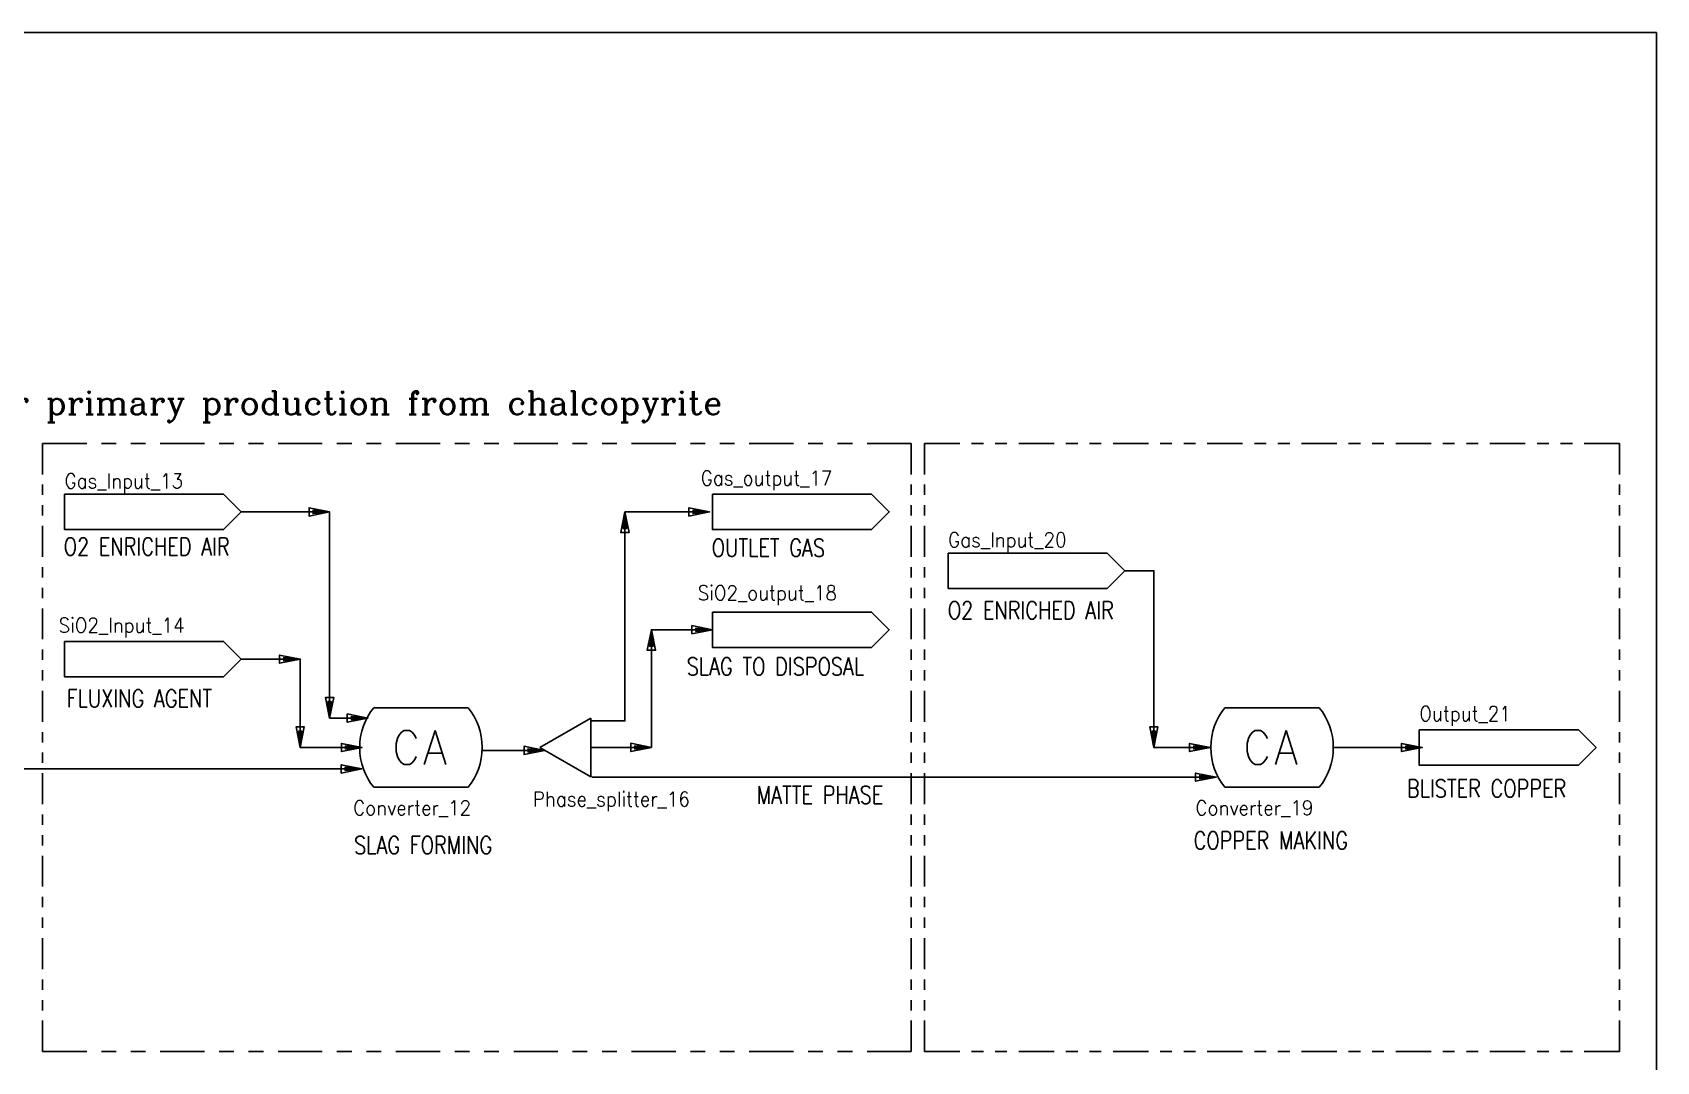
# Model space of a CAD drawing. Extents: x 0 to 420, y -1 to 296.
# Drawn here: x 144.6 to 420.3, y 121.7 to 296.4 of the extents above; entities that cross this region are included whole.
import ezdxf

# ---------------------------------------------------------------- set-up
doc = ezdxf.new("R2010")
doc.units = 0
doc.layers.get('0').update_dxf_attribs({"color": 15, "linetype": 'CONTINUOUS'})
doc.layers.add('SCD_DRAW', color=11, linetype='CONTINUOUS')
doc.styles.add('ROMANC', font='ROMANC')
doc.styles.add('ROMANS', font='ROMANS')
doc.styles.get("Standard").update_dxf_attribs({"font": 'STANDARD'})

# ---------------------------------------------------------------- blocks, each defined once
blk = doc.blocks.new('FD_FeederSink')
at = {"layer": 'SCD_DRAW', "linetype": 'CONTINUOUS', "extrusion": (0, 0, -1)}
blk.add_lwpolyline([(15, 3), (-12, 3), (-15, 0), (-12, -3), (15, -3)], close=True, dxfattribs=at)
at = {"layer": 'SCD_DRAW'}
blk.add_attdef('Tag', (0, -6.5), '', height=3, dxfattribs=at)
blk = doc.blocks.new('SH_Triangle1')
at = {"linetype": 'CONTINUOUS'}
for p, q in [((-10, -8.657783), (0.008554, 8.657783)), ((0.008554, 8.657783), (10, -8.657783)), ((-10, -8.657783), (10, -8.657783))]:
    blk.add_line(p, q, dxfattribs=at)
blk.add_attdef('Tag', (0, -13.657783), '', height=3)
blk = doc.blocks.new('EX_Box_DashLines')
at = {"linetype": 'CONTINUOUS'}
for p, q in [((-29.5, 26.5), (-29.5, 29.5)), ((-29.5, 29.5), (-26.5, 29.5)), ((-25.5, 29.5), (-24.5, 29.5)), ((-23.5, 29.5), (-22.5, 29.5)), ((-21.5, 29.5), (-18.5, 29.5)), ((-17.5, 29.5), (-16.5, 29.5)), ((-15.5, 29.5), (-14.5, 29.5)), ((-13.5, 29.5), (-10.5, 29.5)), ((-9.5, 29.5), (-8.5, 29.5)), ((-7.5, 29.5), (-6.5, 29.5)), ((-5.5, 29.5), (-2.5, 29.5)), ((-1.5, 29.5), (-0.5, 29.5)), ((0.5, 29.5), (1.5, 29.5)), ((2.5, 29.5), (5.5, 29.5)), ((6.5, 29.5), (7.5, 29.5)), ((8.5, 29.5), (9.5, 29.5)), ((10.5, 29.5), (13.5, 29.5)), ((14.5, 29.5), (15.5, 29.5)), ((16.5, 29.5), (17.5, 29.5)), ((18.5, 29.5), (21.5, 29.5)), ((22.5, 29.5), (23.5, 29.5)), ((24.5, 29.5), (25.5, 29.5)), ((26.5, 29.5), (29.5, 29.5)), ((29.5, 26.5), (29.5, 29.5)), ((-29.5, 24.5), (-29.5, 25.5)), ((29.5, 24.5), (29.5, 25.5)), ((-29.5, 22.5), (-29.5, 23.5)), ((29.5, 22.5), (29.5, 23.5)), ((-29.5, 18.5), (-29.5, 21.5)), ((29.5, 18.5), (29.5, 21.5)), ((-29.5, 16.5), (-29.5, 17.5)), ((29.5, 16.5), (29.5, 17.5)), ((-29.5, 14.5), (-29.5, 15.5)), ((29.5, 14.5), (29.5, 15.5)), ((-29.5, 10.5), (-29.5, 13.5)), ((29.5, 10.5), (29.5, 13.5)), ((-29.5, 8.5), (-29.5, 9.5)), ((29.5, 8.5), (29.5, 9.5)), ((-29.5, 6.5), (-29.5, 7.5)), ((29.5, 6.5), (29.5, 7.5)), ((-29.5, 2.5), (-29.5, 5.5)), ((29.5, 2.5), (29.5, 5.5)), ((-29.5, 0.5), (-29.5, 1.5)), ((29.5, 0.5), (29.5, 1.5)), ((-29.5, -1.5), (-29.5, -0.5)), ((29.5, -1.5), (29.5, -0.5)), ((-29.5, -5.5), (-29.5, -2.5)), ((29.5, -5.5), (29.5, -2.5)), ((-29.5, -7.5), (-29.5, -6.5)), ((29.5, -7.5), (29.5, -6.5)), ((-29.5, -9.5), (-29.5, -8.5)), ((29.5, -9.5), (29.5, -8.5)), ((-29.5, -13.5), (-29.5, -10.5)), ((29.5, -13.5), (29.5, -10.5)), ((-29.5, -15.5), (-29.5, -14.5)), ((29.5, -15.5), (29.5, -14.5)), ((-29.5, -17.5), (-29.5, -16.5)), ((29.5, -17.5), (29.5, -16.5)), ((-29.5, -21.5), (-29.5, -18.5)), ((29.5, -21.5), (29.5, -18.5)), ((-29.5, -23.5), (-29.5, -22.5)), ((29.5, -23.5), (29.5, -22.5)), ((-29.5, -25.5), (-29.5, -24.5)), ((29.5, -25.5), (29.5, -24.5)), ((-29.5, -29.5), (-29.5, -26.5)), ((29.5, -29.5), (29.5, -26.5)), ((-29.5, -29.5), (-26.5, -29.5)), ((-25.5, -29.5), (-24.5, -29.5)), ((-23.5, -29.5), (-22.5, -29.5)), ((-21.5, -29.5), (-18.5, -29.5)), ((-17.5, -29.5), (-16.5, -29.5)), ((-15.5, -29.5), (-14.5, -29.5)), ((-13.5, -29.5), (-10.5, -29.5)), ((-9.5, -29.5), (-8.5, -29.5)), ((-7.5, -29.5), (-6.5, -29.5)), ((-5.5, -29.5), (-2.5, -29.5)), ((-1.5, -29.5), (-0.5, -29.5)), ((0.5, -29.5), (1.5, -29.5)), ((2.5, -29.5), (5.5, -29.5)), ((6.5, -29.5), (7.5, -29.5)), ((8.5, -29.5), (9.5, -29.5)), ((10.5, -29.5), (13.5, -29.5)), ((14.5, -29.5), (15.5, -29.5)), ((16.5, -29.5), (17.5, -29.5)), ((18.5, -29.5), (21.5, -29.5)), ((22.5, -29.5), (23.5, -29.5)), ((24.5, -29.5), (25.5, -29.5)), ((26.5, -29.5), (29.5, -29.5))]:
    blk.add_line(p, q, dxfattribs=at)
blk.add_attdef('Tag', (0, -34.5), '', height=3)
blk = doc.blocks.new('FM_A3_Rectangle_Logo')
at = {"linetype": 'CONTINUOUS'}
for p, q in [((-0.226262, 296.396298), (420.273738, 296.396298)), ((420.273738, 296.396298), (415.273738, 296.396298)), ((420.273738, 291.396298), (420.273738, 296.396298)), ((420.273738, 291.396298), (420.273738, 296.396298)), ((420.273738, -0.603703), (420.273738, 292.58406))]:
    blk.add_line(p, q, dxfattribs=at)
blk = doc.blocks.new('TK_Reactor_TCE_CA')
at = {"linetype": 'CONTINUOUS'}
for p, q in [((-8, 5.6), (8, 5.6)), ((-2.857143, 2.4), (-3.314286, 2.171429)), ((-1.942857, 2.4), (-2.857143, 2.4)), ((-1.485714, 2.171429), (-1.942857, 2.4)), ((0.571429, -2.4), (2.4, 2.4)), ((2.4, 2.4), (4.228571, -2.4)), ((-4, 1.257143), (-4.228571, 0.571429)), ((-4.228571, 0.571429), (-4.228571, -0.571429)), ((-3.771429, 1.714286), (-4, 1.257143)), ((-3.314286, 2.171429), (-3.771429, 1.714286)), ((-1.028571, 1.714286), (-1.485714, 2.171429)), ((-0.8, 1.257143), (-1.028571, 1.714286)), ((-4.228571, -0.571429), (-4, -1.257143)), ((-4, -1.257143), (-3.771429, -1.714286)), ((-3.771429, -1.714286), (-3.314286, -2.171429)), ((-3.314286, -2.171429), (-2.857143, -2.4)), ((-1.942857, -2.4), (-1.485714, -2.171429)), ((-1.485714, -2.171429), (-1.028571, -1.714286)), ((-1.028571, -1.714286), (-0.8, -1.257143)), ((1.257143, -0.8), (3.542857, -0.8)), ((-2.857143, -2.4), (-1.942857, -2.4)), ((8, -5.6), (-8, -5.6))]:
    blk.add_line(p, q, dxfattribs=at)
at = {"linetype": 'CONTINUOUS', "extrusion": (0, 0, -1)}
for centre, start, end in [((2.666667, 0), 313.602819, 406.397181), ((-2.666667, 0), 133.602819, 226.397181)]:
    blk.add_arc(centre, 7.733333, start, end, dxfattribs=at)
blk.add_attdef('Tag', (0, -10.6), '', height=3)
blk = doc.blocks.new('LnkBlk__38')
at = {"layer": 'SCD_DRAW', "linetype": 'CONTINUOUS'}
blk.add_lwpolyline([(52.96, -0.13), (49.46, 0.57), (49.46, -0.83), (52.96, -0.13), (50.16, 0.15), (50.16, -0.41)], close=True, dxfattribs=at)
blk.add_polyline3d([(-52.7, -0.13, 0), (52.96, -0.13, 0)], dxfattribs=at)
at = {"layer": 'SCD_DRAW', "flags": 1}
blk.add_attdef('Tag', (0, 0), '', height=2.8, dxfattribs=at)
blk = doc.blocks.new('LnkBlk__39')
at = {"layer": 'SCD_DRAW', "linetype": 'CONTINUOUS', "extrusion": (0, 0, -1)}
blk.add_lwpolyline([(15, 17.5), (0, 17.5), (0, -17.5), (-6.5, -17.5)], dxfattribs=at)
at = {"layer": 'SCD_DRAW', "linetype": 'CONTINUOUS'}
for points in [[(0, 17.5), (-3.5, 18.2), (-3.5, 16.8), (0, 17.5), (-2.8, 17.78), (-2.8, 17.22)], [(0, -17.5), (0.7, -14), (-0.7, -14), (0, -17.5), (0.28, -14.7), (-0.28, -14.7)], [(6.5, -17.5), (3, -16.8), (3, -18.2), (6.5, -17.5), (3.7, -17.22), (3.7, -17.78)]]:
    blk.add_lwpolyline(points, close=True, dxfattribs=at)
at = {"layer": 'SCD_DRAW', "flags": 1}
blk.add_attdef('Tag', (0, 0), '', height=2.8, dxfattribs=at)
blk = doc.blocks.new('LnkBlk__40')
at = {"layer": 'SCD_DRAW', "linetype": 'CONTINUOUS', "extrusion": (0, 0, -1)}
blk.add_lwpolyline([(10, 7.5), (0, 7.5), (0, -7.5), (-10.5, -7.5)], dxfattribs=at)
at = {"layer": 'SCD_DRAW', "linetype": 'CONTINUOUS'}
for points in [[(0, 7.5), (-3.5, 8.2), (-3.5, 6.8), (0, 7.5), (-2.8, 7.78), (-2.8, 7.22)], [(0, -7.5), (0.7, -4), (-0.7, -4), (0, -7.5), (0.28, -4.7), (-0.28, -4.7)], [(10.5, -7.5), (7, -6.8), (7, -8.2), (10.5, -7.5), (7.7, -7.22), (7.7, -7.78)]]:
    blk.add_lwpolyline(points, close=True, dxfattribs=at)
at = {"layer": 'SCD_DRAW', "flags": 1}
blk.add_attdef('Tag', (0, 0), '', height=2.8, dxfattribs=at)
blk = doc.blocks.new('LnkBlk__41')
at = {"layer": 'SCD_DRAW', "linetype": 'CONTINUOUS'}
blk.add_lwpolyline([(5, 0), (1.5, 0.7), (1.5, -0.7), (5, 0), (2.2, 0.28), (2.2, -0.28)], close=True, dxfattribs=at)
blk.add_polyline3d([(-5.5, 0, 0), (5, 0, 0)], dxfattribs=at)
at = {"layer": 'SCD_DRAW', "flags": 1}
blk.add_attdef('Tag', (0, 0), '', height=2.8, dxfattribs=at)
blk = doc.blocks.new('LnkBlk__42')
at = {"layer": 'SCD_DRAW', "linetype": 'CONTINUOUS'}
blk.add_lwpolyline([(-5.77, -17.98), (0.13, -17.98), (0.13, 17.5), (14.5, 17.5)], dxfattribs=at)
for points in [[(0.13, 17.5), (-0.57, 14), (0.83, 14), (0.13, 17.5), (-0.15, 14.7), (0.41, 14.7)], [(14.5, 17.5), (11, 18.2), (11, 16.8), (14.5, 17.5), (11.7, 17.78), (11.7, 17.22)]]:
    blk.add_lwpolyline(points, close=True, dxfattribs=at)
at = {"layer": 'SCD_DRAW', "flags": 1}
blk.add_attdef('Tag', (0, 0), '', height=2.8, dxfattribs=at)
blk = doc.blocks.new('LnkBlk__43')
at = {"layer": 'SCD_DRAW', "linetype": 'CONTINUOUS'}
blk.add_lwpolyline([(-10.27, -9.98), (0.13, -9.98), (0.13, 10), (10.5, 10)], dxfattribs=at)
for points in [[(0.13, 10), (-0.57, 6.5), (0.83, 6.5), (0.13, 10), (-0.15, 7.2), (0.41, 7.2)], [(10.5, 10), (7, 10.7), (7, 9.3), (10.5, 10), (7.7, 10.28), (7.7, 9.72)], [(0.13, -9.98), (-3.37, -9.28), (-3.37, -10.68), (0.13, -9.98), (-2.67, -9.7), (-2.67, -10.26)]]:
    blk.add_lwpolyline(points, close=True, dxfattribs=at)
at = {"layer": 'SCD_DRAW', "flags": 1}
blk.add_attdef('Tag', (0, 0), '', height=2.8, dxfattribs=at)
blk = doc.blocks.new('LnkBlk__45')
at = {"layer": 'SCD_DRAW', "linetype": 'CONTINUOUS'}
blk.add_lwpolyline([(53.02, -0.03), (49.52, 0.67), (49.52, -0.73), (53.02, -0.03), (50.22, 0.25), (50.22, -0.31)], close=True, dxfattribs=at)
blk.add_polyline3d([(-52.99, -0.03, 0), (53.02, -0.03, 0)], dxfattribs=at)
at = {"layer": 'SCD_DRAW', "flags": 1}
blk.add_attdef('Tag', (0, 0), '', height=2.8, dxfattribs=at)
blk = doc.blocks.new('LnkBlk__46')
at = {"layer": 'SCD_DRAW', "linetype": 'CONTINUOUS', "extrusion": (0, 0, -1)}
blk.add_lwpolyline([(5, 15), (0.07, 15), (0.07, -15), (-9.5, -15)], dxfattribs=at)
at = {"layer": 'SCD_DRAW', "linetype": 'CONTINUOUS'}
for points in [[(-0.07, -15), (0.63, -11.5), (-0.77, -11.5), (-0.07, -15), (0.21, -12.2), (-0.35, -12.2)], [(9.5, -15), (6, -14.3), (6, -15.7), (9.5, -15), (6.7, -14.72), (6.7, -15.28)]]:
    blk.add_lwpolyline(points, close=True, dxfattribs=at)
at = {"layer": 'SCD_DRAW', "flags": 1}
blk.add_attdef('Tag', (0, 0), '', height=2.8, dxfattribs=at)
blk = doc.blocks.new('LnkBlk__47')
at = {"layer": 'SCD_DRAW', "linetype": 'CONTINUOUS'}
blk.add_lwpolyline([(7.5, 0), (4, 0.7), (4, -0.7), (7.5, 0), (4.7, 0.28), (4.7, -0.28)], close=True, dxfattribs=at)
blk.add_polyline3d([(-7.5, 0, 0), (7.5, 0, 0)], dxfattribs=at)
at = {"layer": 'SCD_DRAW', "flags": 1}
blk.add_attdef('Tag', (0, 0), '', height=2.8, dxfattribs=at)

msp = doc.modelspace()

# ---------------------------------------------------------------- block references
at = {"layer": 'SCD_DRAW', "color": 10}
msp.add_blockref('FM_A3_Rectangle_Logo', (0, 0), dxfattribs=at)
at = {"layer": 'SCD_DRAW', "color": 10, "yscale": 1.75}
for p, xscale, zscale in [((220, 175), 2.5, 2.5), ((355, 175), 2, 2)]:
    msp.add_blockref('EX_Box_DashLines', p, dxfattribs=dict(at, xscale=xscale, zscale=zscale))
at = {"layer": 'SCD_DRAW', "color": 10}
ref = msp.add_blockref('FD_FeederSink', (165, 215), dxfattribs=at)
ref.add_attrib('Tag', 'Gas_Input_13', (150, 219), dxfattribs={"height": 2.5})
ref = msp.add_blockref('FD_FeederSink', (275, 215), dxfattribs=at)
ref.add_attrib('Tag', 'Gas_output_17', (258, 219.5), dxfattribs={"height": 2.5})
at = {"layer": 'SCD_DRAW', "color": 15}
for name, p in [('LnkBlk__39', (195, 197.5)), ('LnkBlk__42', (245, 197.5)), ('LnkBlk__46', (335, 190)), ('LnkBlk__43', (249.5, 185)), ('LnkBlk__40', (190, 182.5)), ('LnkBlk__41', (226.5, 174.5)), ('LnkBlk__47', (373, 175)), ('LnkBlk__38', (147.5, 171.5)), ('LnkBlk__45', (292.5, 170))]:
    msp.add_blockref(name, p, dxfattribs=at)
at = {"layer": 'SCD_DRAW', "color": 10}
ref = msp.add_blockref('FD_FeederSink', (315, 205), dxfattribs=at)
ref.add_attrib('Tag', 'Gas_Input_20', (300, 209), dxfattribs={"height": 2.5})
ref = msp.add_blockref('FD_FeederSink', (275, 195), dxfattribs=at)
ref.add_attrib('Tag', 'SiO2_output_18', (257.5, 200), dxfattribs={"height": 2.5})
ref = msp.add_blockref('FD_FeederSink', (165, 190), dxfattribs=at)
ref.add_attrib('Tag', 'SiO2_Input_14', (149, 194.5), dxfattribs={"height": 2.5})
ref = msp.add_blockref('FD_FeederSink', (395, 175), dxfattribs=at)
ref.add_attrib('Tag', 'Output_21', (380, 179.5), dxfattribs={"height": 2.5})
ref = msp.add_blockref('TK_Reactor_TCE_CA', (210.5, 175), dxfattribs=dict(at, yscale=1.2))
ref.add_attrib('Tag', 'Converter_12', (199, 163.5), dxfattribs={"height": 2.5})
ref = msp.add_blockref('SH_Triangle1', (235, 175), dxfattribs=dict(at, xscale=0.5, yscale=0.5, zscale=0.5, rotation=90))
ref.add_attrib('Tag', 'Phase_splitter_16', (229.5, 165), dxfattribs={"height": 2.5})
ref = msp.add_blockref('TK_Reactor_TCE_CA', (355, 175), dxfattribs=dict(at, yscale=1.2))
ref.add_attrib('Tag', 'Converter_19', (342, 163.5), dxfattribs={"height": 2.5})

# ---------------------------------------------------------------- texts
at = {"layer": 'SCD_DRAW', "color": 8, "style": 'ROMANC'}
msp.add_text('Copper primary production from chalcopyrite', height=4, dxfattribs=at).set_placement((123.652092, 231.525461))
at = {"layer": 'SCD_DRAW', "color": 8, "style": 'ROMANS', "width": 0.8}
for s, p in [('O2 ENRICHED AIR', (149.859326, 207.615759)), ('OUTLET GAS', (259.874049, 207.418199)), ('O2 ENRICHED AIR', (299.954106, 196.806029)), ('SLAG TO DISPOSAL', (255.622503, 187.274341)), ('FLUXING AGENT', (150.359326, 181.835334)), ('MATTE PHASE', (267.500517, 165.45732)), ('BLISTER COPPER', (377.900262, 166.55)), ('SLAG FORMING', (199.154333, 156.93783)), ('COPPER MAKING', (341.680829, 157.715873))]:
    msp.add_text(s, height=3, dxfattribs=at).set_placement(p)

doc.saveas('drawing.dxf')
